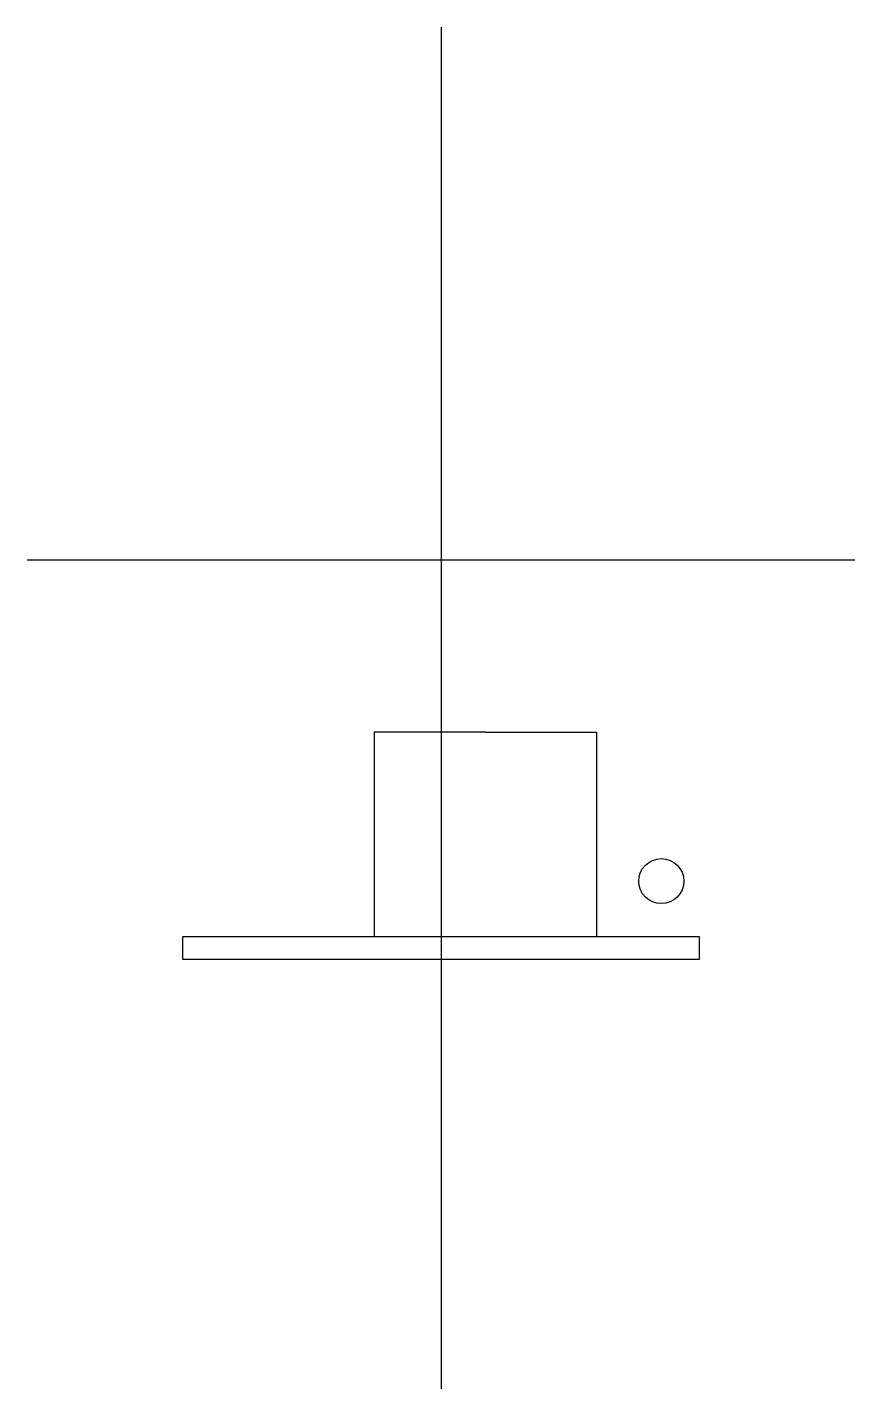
# Model space of a CAD drawing. Header units: millimetres. Extents: x 21.5 to 78.5, y 0.7 to 94.4.
import ezdxf

# ---------------------------------------------------------------- set-up
doc = ezdxf.new("R2010")
doc.units = ezdxf.units.MM
doc.layers.add('Componentes', color=1, linetype='Continuous')
doc.layers.add('PCB', color=3, linetype='Continuous')

msp = doc.modelspace()

# ---------------------------------------------------------------- linework, layer by layer
at = {"layer": 'Componentes'}
for p, q in [((50, 94.377), (50, 0.72)), ((21.545, 57.741), (78.455, 57.741)), ((53.05, 45.891), (45.4, 45.891)), ((45.4, 45.891), (45.4, 31.841)), ((53.05, 45.891), (60.7, 45.891)), ((60.7, 45.891), (60.7, 31.841)), ((45.4, 31.841), (60.7, 31.841))]:
    msp.add_line(p, q, dxfattribs=at)
msp.add_circle((65.15, 35.641), 1.55, dxfattribs=at)
at = {"layer": 'PCB'}
for p, q in [((32.25, 30.241), (32.25, 31.841)), ((32.25, 31.841), (67.75, 31.841)), ((67.75, 31.841), (67.75, 30.241)), ((67.75, 30.241), (32.25, 30.241))]:
    msp.add_line(p, q, dxfattribs=at)

doc.saveas('drawing.dxf')
